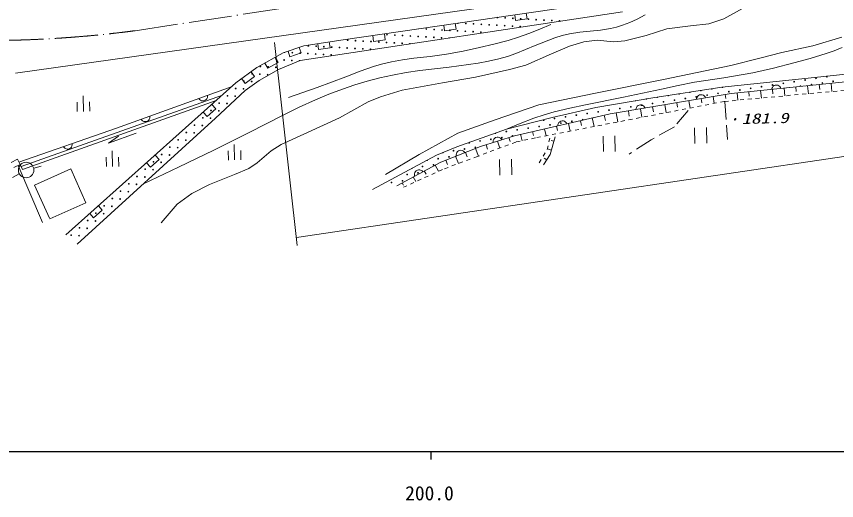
# Model space of a CAD drawing. Units: millimetres, scale not verified. Extents: x -48484 to 680000, y 20000 to 380000.
# Drawn here: x 214836 to 320088, y 198715 to 260810 of the extents above; entities that cross this region are included whole.
import ezdxf
from ezdxf.enums import TextEntityAlignment as Align

# ---------------------------------------------------------------- set-up
doc = ezdxf.new("R2010")
doc.units = ezdxf.units.MM
doc.header["$LTSCALE"] = 1000
for name, pattern in [('USER1', [1, 0.5, -0.5]), ('USER2', [3, 2.25, -0.75]), ('USER5', [7.000001, 5.508197, -0.688525, 0.114754, -0.688525])]:
    doc.linetypes.add(name, pattern=pattern)
for name, color, linetype, lineweight in [('M-TTL-BAND', 7, 'Continuous', 25), ('S-BGD', 1, 'Continuous', 13), ('S-BGD-HTXT', 6, 'Continuous', 13), ('S-BMK', 3, 'USER5', 13)]:
    doc.layers.add(name, color=color, linetype=linetype, lineweight=lineweight)
doc.styles.add('ＭＳ ゴシック', font='')
doc.styles.get('ＭＳ ゴシック').set_extended_font_data('MS Gothic')

# ---------------------------------------------------------------- blocks, each defined once
blk = doc.blocks.new('BUHIN178')
at = {"layer": 'S-BGD'}
blk.add_lwpolyline([(-351, 486), (-211, 528), (-74, 538), (100, 523), (235, 458), (352, 369), (461, 218), (509, 79), (528, -70), (489, -242), (437, -369), (351, -486)], dxfattribs=at)
blk = doc.blocks.new('BUHIN179')
at = {"layer": 'S-BGD'}
blk.add_lwpolyline([(-382, 463), (-245, 514), (-109, 533), (66, 529), (205, 473), (327, 391), (446, 247), (503, 112), (531, -36), (504, -210), (460, -340), (382, -463)], dxfattribs=at)
blk = doc.blocks.new('BUHIN185')
at = {"layer": 'S-BGD'}
blk.add_lwpolyline([(458, -387), (332, -462), (202, -505), (30, -532), (-118, -502), (-253, -443), (-395, -322), (-475, -199), (-529, -59), (-533, 117), (-513, 253), (-458, 387)], dxfattribs=at)
blk = doc.blocks.new('BUHIN248')
at = {"layer": 'S-BGD'}
blk.add_lwpolyline([(-712, 235), (-947, -477), (477, -947), (712, -235)], dxfattribs=at)
blk = doc.blocks.new('BUHIN253')
at = {"layer": 'S-BGD'}
blk.add_lwpolyline([(-465, 588), (-1053, 123), (-123, -1053), (465, -588)], dxfattribs=at)
blk = doc.blocks.new('BUHIN284')
at = {"layer": 'S-BGD'}
for p, q in [((456, 1177), (-1254, 140)), ((-458, -1173), (1252, -136))]:
    blk.add_line(p, q, dxfattribs=at)
blk = doc.blocks.new('BUHIN287')
at = {"layer": 'S-BGD'}
for p, q in [((-239, 790), (-1266, 168)), ((855, 518), (-855, -518)), ((590, -578), (-436, -1200))]:
    blk.add_line(p, q, dxfattribs=at)

msp = doc.modelspace()

# ---------------------------------------------------------------- linework, layer by layer
at = {"layer": 'M-TTL-BAND'}
for p, q in [((40000, 205000), (579000, 205000)), ((268000, 205000), (268000, 204000))]:
    msp.add_line(p, q, dxfattribs=at)
at = {"layer": 'S-BGD'}
for p, q in [((214713, 253516), (309614, 266878)), ((256759, 257793), (311394, 265782)), ((292625, 261392), (251266, 255158)), ((305623, 260491), (307992, 261806)), ((303675, 259839), (305623, 260491)), ((295647, 258352), (298287, 259237)), ((298287, 259237), (301326, 259615)), ((301326, 259615), (303675, 259839)), ((292915, 257683), (295647, 258352)), ((317035, 257029), (320758, 258131)), ((249081, 256121), (251729, 257047)), ((251729, 257047), (256759, 257793)), ((283491, 255999), (285824, 257008)), ((285824, 257008), (287642, 257570)), ((287642, 257570), (289382, 257782)), ((289382, 257782), (291479, 257565)), ((291479, 257565), (292915, 257683)), ((313052, 256178), (317035, 257029)), ((245699, 254250), (249081, 256121)), ((280209, 254577), (283491, 255999)), ((310258, 255437), (313052, 256178)), ((251266, 255158), (248481, 254011)), ((306532, 254505), (310258, 255437)), ((243015, 252278), (245699, 254250)), ((248481, 254011), (245974, 252598)), ((273761, 253000), (278128, 254009)), ((278128, 254009), (280209, 254577)), ((297886, 252702), (306532, 254505)), ((341217, 254450), (306573, 250915)), ((316439, 252888), (332763, 254638)), ((269504, 252299), (273761, 253000)), ((289153, 250982), (297886, 252702)), ((305362, 251734), (316439, 252888)), ((221160, 232785), (243015, 252278)), ((227698, 246495), (242518, 251825)), ((245974, 252598), (244189, 251291)), ((264337, 251360), (269504, 252299)), ((296510, 250386), (305362, 251734)), ((313351, 251606), (313451, 250624)), ((314857, 251760), (314918, 251162)), ((316363, 251914), (316467, 250902)), ((317870, 252067), (317933, 251452)), ((319376, 252221), (319482, 251180)), ((241275, 250726), (215428, 241560)), ((244189, 251291), (240368, 247765)), ((259966, 249871), (261565, 250515)), ((261565, 250515), (264337, 251360)), ((281864, 249464), (289153, 250982)), ((306573, 250915), (291043, 248309)), ((304243, 250524), (304388, 249659)), ((305796, 250784), (305882, 250272)), ((307326, 250991), (307420, 250068)), ((308832, 251145), (308889, 250582)), ((310338, 251299), (310435, 250346)), ((311845, 251453), (311904, 250872)), ((215602, 241192), (240475, 250013)), ((256305, 247787), (259966, 249871)), ((276285, 247556), (281864, 249464)), ((289208, 249119), (296510, 250386)), ((298031, 249481), (298202, 248467)), ((299584, 249742), (299683, 249156)), ((301137, 250003), (301295, 249063)), ((302690, 250263), (302781, 249722)), ((283588, 247840), (289208, 249119)), ((291820, 248439), (292015, 247275)), ((293373, 248700), (293486, 248024)), ((294925, 248960), (295108, 247871)), ((296478, 249221), (296584, 248590)), ((240368, 247765), (222619, 231615)), ((251742, 245728), (256305, 247787)), ((271469, 245835), (276285, 247556)), ((277739, 246363), (283588, 247840)), ((291043, 248309), (278765, 245513)), ((287206, 247435), (287348, 246811)), ((288741, 247785), (288990, 246692)), ((290276, 248134), (290432, 247448)), ((215162, 242101), (227698, 246495)), ((271368, 244103), (277739, 246363)), ((282602, 246387), (282804, 245500)), ((284137, 246736), (284265, 246173)), ((285671, 247086), (285897, 246096)), ((230208, 245856), (226669, 244540)), ((226669, 244540), (227925, 245467)), ((248807, 244401), (251742, 245728)), ((266505, 243089), (271469, 245835)), ((278765, 245513), (274379, 244120)), ((278034, 245281), (278190, 244789)), ((279532, 245688), (279719, 244868)), ((281067, 246037), (281181, 245534)), ((283987, 245359), (283322, 243115)), ((247516, 243588), (248807, 244401)), ((275110, 244352), (275294, 243772)), ((276572, 244816), (276855, 243924)), ((283821, 244798), (283469, 244902)), ((245719, 242024), (247516, 243588)), ((268736, 243033), (271368, 244103)), ((274379, 244120), (269291, 242128)), ((272471, 243373), (272694, 242803)), ((273743, 243871), (274122, 242902)), ((283488, 243676), (282974, 243828)), ((214965, 242490), (214184, 242093)), ((215309, 241811), (214965, 242490)), ((260518, 238609), (268736, 243033)), ((262218, 240528), (266505, 243089)), ((269291, 242128), (263642, 239084)), ((269927, 242377), (270142, 241828)), ((271199, 242875), (271564, 241942)), ((283322, 243115), (282459, 241759)), ((282890, 242437), (282579, 242635)), ((214528, 241415), (215309, 241811)), ((215066, 241688), (218200, 234362)), ((215309, 241811), (215602, 241192)), ((217053, 241347), (218023, 241589)), ((221818, 241251), (217171, 239164)), ((223764, 236917), (221818, 241251)), ((242830, 240523), (244645, 241303)), ((244645, 241303), (245719, 242024)), ((268585, 241747), (269016, 240948)), ((215204, 240627), (214326, 240149)), ((239632, 239234), (242830, 240523)), ((265760, 240226), (266088, 239618)), ((267173, 240987), (267400, 240564)), ((217171, 239164), (219065, 234946)), ((237346, 238095), (239632, 239234)), ((264348, 239465), (264514, 239158)), ((235457, 236747), (237346, 238095)), ((219124, 234834), (223764, 236917)), ((233416, 234349), (235457, 236747))]:
    msp.add_line(p, q, dxfattribs=at)
at = {"layer": 'S-BGD', "linetype": 'USER1'}
for p, q in [((326122, 251793), (305670, 249906)), ((305670, 249906), (281429, 245236)), ((281429, 245236), (278930, 244699)), ((282952, 243731), (283359, 245523)), ((278930, 244699), (273998, 242856)), ((281919, 242015), (282952, 243731)), ((273998, 242856), (269498, 241167)), ((269498, 241167), (264144, 238735))]:
    msp.add_line(p, q, dxfattribs=at)
at = {"layer": 'S-BGD', "linetype": 'USER2'}
for p, q in [((305736, 249837), (306106, 245030)), ((301033, 248756), (299295, 246668)), ((299295, 246668), (296299, 244998)), ((296299, 244998), (293485, 243155))]:
    msp.add_line(p, q, dxfattribs=at)
at = {"layer": 'S-BGD'}
for points in [[(231146, 239322), (235656, 241455), (240154, 243635), (244601, 245890), (249053, 248163), (251116, 249158), (253206, 250100), (254934, 250817), (256693, 251482), (258265, 252014), (259863, 252492), (261478, 252917), (263108, 253283), (264850, 253610), (266612, 253881), (270356, 254315), (274095, 254809), (275425, 255054), (276751, 255359), (277847, 255669), (278935, 256039), (281426, 257092), (283928, 258084), (284855, 258350), (285809, 258560), (287135, 258771), (288484, 258924), (289781, 259057), (291071, 259249), (291860, 259434), (292634, 259678), (293568, 260045), (294496, 260475), (295537, 261012)], [(249742, 250413), (253422, 251714), (257092, 253076), (258937, 253782), (260796, 254429), (261876, 254744), (262970, 255000), (264395, 255248), (265833, 255437), (267936, 255682), (270024, 255986), (272157, 256372), (274278, 256817), (276120, 257245), (277955, 257734), (279280, 258149), (280584, 258621), (282003, 259188), (283423, 259783)], [(249697, 256336), (249945, 255628), (251361, 256124), (251113, 256832)], [(253502, 257310), (253612, 256568), (255096, 256788), (254986, 257530)], [(277731, 246354), (279480, 247092), (281248, 247775), (282548, 248201), (283866, 248571), (285861, 249042), (287869, 249454), (292755, 250441), (297637, 251478), (299739, 251948), (301855, 252359), (305606, 252942), (309347, 253585), (311970, 254182), (314585, 254839), (316675, 255408), (318753, 256037), (319797, 256410), (320820, 256838)], [(246734, 254822), (247097, 254166), (248409, 254892), (248046, 255548)], [(243753, 252820), (244197, 252216), (245405, 253104), (244961, 253708)], [(284319, 246778), (284335, 246923), (284379, 247053), (284461, 247207), (284574, 247306), (284702, 247379), (284883, 247420), (285030, 247410), (285175, 247369), (285318, 247267), (285414, 247169), (285489, 247044)], [(276000, 244635), (276004, 244781), (276037, 244914), (276106, 245075), (276210, 245183), (276331, 245266), (276509, 245322), (276656, 245325), (276803, 245296), (276955, 245206), (277059, 245116), (277144, 244998)], [(221996, 244497), (221997, 244351), (221967, 244217), (221903, 244054), (221803, 243943), (221683, 243856), (221508, 243795), (221361, 243788), (221213, 243812), (221058, 243898), (220952, 243985), (220864, 244100)], [(271276, 242905), (271271, 243051), (271295, 243186), (271353, 243351), (271450, 243466), (271566, 243557), (271739, 243624), (271886, 243637), (272035, 243618), (272192, 243537), (272302, 243455), (272394, 243343)], [(265938, 240322), (265915, 240466), (265923, 240603), (265961, 240773), (266043, 240899), (266147, 241003), (266311, 241091), (266455, 241121), (266605, 241120), (266771, 241060), (266890, 240991), (266995, 240891)]]:
    msp.add_lwpolyline(points, dxfattribs=at)
for centre, radius in [((277546, 260615), 49.8), ((278544, 260558), 49.8), ((279543, 260501), 49.8), ((280541, 260444), 49.8), ((281540, 260387), 49.8), ((282538, 260330), 49.8), ((283536, 260273), 49.8), ((267448, 259189), 49.8), ((268447, 259132), 49.8), ((269445, 259075), 49.8), ((270443, 259018), 49.8), ((271442, 258961), 49.8), ((272440, 258904), 49.8), ((272497, 259902), 49.8), ((273496, 259845), 49.8), ((274494, 259788), 49.8), ((275492, 259731), 49.8), ((276491, 259674), 49.8), ((277489, 259617), 49.8), ((278487, 259560), 49.8), ((279486, 259503), 49.8), ((262399, 258476), 49.8), ((263398, 258419), 49.8), ((264396, 258362), 49.8), ((265395, 258305), 49.8), ((266393, 258247), 49.8), ((267391, 258190), 49.8), ((268390, 258133), 49.8), ((269388, 258076), 49.8), ((273439, 258847), 49.8), ((274437, 258790), 49.8), ((252302, 257049), 49.8), ((253300, 256992), 49.8), ((254298, 256935), 49.8), ((255297, 256878), 49.8), ((256295, 256821), 49.8), ((257294, 256764), 49.8), ((257351, 257762), 49.8), ((258349, 257705), 49.8), ((259347, 257648), 49.8), ((260346, 257591), 49.8), ((261344, 257534), 49.8), ((262342, 257477), 49.8), ((263341, 257420), 49.8), ((264339, 257363), 49.8), ((250248, 256165), 49.8), ((251246, 256108), 49.8), ((252245, 256051), 49.8), ((253243, 255994), 49.8), ((254241, 255937), 49.8), ((255240, 255880), 49.8), ((258292, 256707), 49.8), ((259290, 256650), 49.8), ((260289, 256593), 49.8), ((248194, 255280), 49.8), ((249192, 255223), 49.8), ((250191, 255166), 49.8), ((246140, 254396), 49.8), ((247139, 254339), 49.8), ((248137, 254282), 49.8), ((245085, 253455), 49.8), ((246083, 253398), 49.8), ((247082, 253341), 49.8), ((316048, 252651), 49.8), ((317446, 252866), 49.8), ((318844, 253080), 49.8), ((242974, 251572), 49.8), ((243973, 251515), 49.8), ((244030, 252513), 49.8), ((245028, 252456), 49.8), ((309058, 251580), 49.8), ((310456, 251795), 49.8), ((311854, 252009), 49.8), ((313252, 252223), 49.8), ((314650, 252437), 49.8), ((316854, 252060), 49.8), ((318252, 252274), 49.8), ((319650, 252488), 49.8), ((241919, 250631), 49.8), ((242917, 250574), 49.8), ((302069, 250510), 49.8), ((303467, 250724), 49.8), ((304865, 250938), 49.8), ((306262, 251152), 49.8), ((307660, 251366), 49.8), ((240863, 249689), 49.8), ((241862, 249632), 49.8), ((295079, 249439), 49.8), ((296477, 249653), 49.8), ((297875, 249867), 49.8), ((299273, 250081), 49.8), ((300671, 250295), 49.8), ((239808, 248748), 49.8), ((240806, 248691), 49.8), ((288090, 248368), 49.8), ((289488, 248582), 49.8), ((290886, 248796), 49.8), ((292283, 249010), 49.8), ((293681, 249224), 49.8), ((238753, 247807), 49.8), ((239751, 247750), 49.8), ((282498, 247511), 49.8), ((283896, 247725), 49.8), ((285294, 247939), 49.8), ((286100, 247348), 49.8), ((286692, 248154), 49.8), ((287498, 247562), 49.8), ((237697, 246865), 49.8), ((238696, 246808), 49.8), ((279110, 246277), 49.8), ((280508, 246491), 49.8), ((281906, 246705), 49.8), ((283304, 246919), 49.8), ((284702, 247133), 49.8), ((236642, 245924), 49.8), ((237640, 245867), 49.8), ((277121, 245256), 49.8), ((277713, 246062), 49.8), ((235586, 244983), 49.8), ((236585, 244925), 49.8), ((274325, 244828), 49.8), ((275723, 245042), 49.8), ((233476, 243100), 49.8), ((234531, 244041), 49.8), ((235529, 243984), 49.8), ((270937, 243594), 49.8), ((272335, 243808), 49.8), ((273733, 244022), 49.8), ((216083, 241105), 995), ((232420, 242158), 49.8), ((233419, 242101), 49.8), ((234474, 243043), 49.8), ((268948, 242573), 49.8), ((270345, 242788), 49.8), ((231365, 241217), 49.8), ((232363, 241160), 49.8), ((266958, 241553), 49.8), ((268356, 241767), 49.8), ((230309, 240276), 49.8), ((231308, 240219), 49.8), ((264968, 240533), 49.8), ((266366, 240747), 49.8), ((229254, 239334), 49.8), ((230252, 239277), 49.8), ((262978, 239513), 49.8), ((264376, 239727), 49.8), ((228199, 238393), 49.8), ((229197, 238336), 49.8), ((227143, 237452), 49.8), ((228142, 237395), 49.8), ((226088, 236510), 49.8), ((227086, 236453), 49.8), ((225032, 235569), 49.8), ((226031, 235512), 49.8), ((222922, 233686), 49.8), ((223920, 233629), 49.8), ((223977, 234628), 49.8), ((224975, 234571), 49.8), ((221866, 232745), 49.8), ((222865, 232688), 49.8)]:
    msp.add_circle(centre, radius, dxfattribs=at)
for centre, start, end in [((276548, 260672), 171.50065, 25.13771), ((284535, 260216), 309.29879, 247.84429), ((266450, 259246), 233.18109, 323.45727), ((271499, 259959), 200.32609, 356.31227), ((270386, 258019), 33.30044, 163.84265), ((265338, 257306), 336.53422, 220.60886), ((249250, 256222), 252.33119, 326.24279), ((251189, 255109), 41.52731, 183.24304), ((305456, 251744), 186.2675, 5.63445), ((314058, 251631), 76.92352, 114.72901), ((315456, 251845), 336.84826, 214.80426), ((298467, 250673), 176.39041, 20.92794), ((299865, 250887), 177.88992, 19.42843), ((301263, 251101), 179.38199, 17.93635), ((302661, 251316), 180.86775, 16.4506), ((304059, 251530), 182.34825, 14.9701), ((294273, 250031), 230.42897, 329.25583), ((295671, 250245), 194.96209, 4.72271), ((297069, 250459), 174.88232, 22.43603), ((288896, 247776), 72.29614, 133.36032), ((276315, 245848), 189.14149, 29.92789), ((278519, 245471), 334.20384, 241.02947), ((272927, 244614), 146.85434, 72.21504), ((269539, 243379), 224.20854, 0.03955), ((267550, 242359), 170.28941, 66.29718), ((265560, 241339), 224.81505, 11.77154)]:
    msp.add_arc(centre, 49.8, start, end, dxfattribs=at)
at = {"layer": 'S-BGD-HTXT'}
for p, q in [((250764, 232439), (427204, 258609)), ((247978, 257453), (250878, 231422))]:
    msp.add_line(p, q, dxfattribs=at)
at = {"layer": 'S-BMK'}
msp.add_line((230075, 258978), (268944, 264898), dxfattribs=at)
msp.add_arc((210662, 406797), 149088, 254.67798, 277.48206, dxfattribs=at)

# ---------------------------------------------------------------- block references
at = {"rotation": 60}
for name, p in [('BUHIN253', (279524, 261122)), ('BUHIN253', (270418, 259791)), ('BUHIN253', (261312, 258459)), ('BUHIN178', (312347, 251504)), ('BUHIN287', (223429, 249634)), ('BUHIN185', (238813, 250492)), ('BUHIN179', (302690, 250263)), ('BUHIN248', (239373, 249030)), ('BUHIN179', (294925, 248960)), ('BUHIN185', (231403, 247828)), ('BUHIN284', (302650, 245527)), ('BUHIN284', (290907, 244483)), ('BUHIN287', (242820, 243403)), ('BUHIN287', (227160, 242556)), ('BUHIN248', (232088, 242532)), ('BUHIN284', (277622, 241483)), ('BUHIN248', (224803, 236034))]:
    msp.add_blockref(name, p, dxfattribs=at)

# ---------------------------------------------------------------- texts
at = {"layer": 'M-TTL-BAND', "style": 'ＭＳ ゴシック'}
msp.add_text('200.0', height=1833, dxfattribs=at).set_placement((267844, 198195), align=Align.BOTTOM_CENTER)
at = {"layer": 'S-BGD', "style": 'ＭＳ ゴシック', "oblique": 15, "width": 1.35}
msp.add_text('181.9', height=1320, rotation=1.2, dxfattribs=at).set_placement((307914, 246618), align=Align.BOTTOM_LEFT)
at = {"layer": 'S-BGD', "style": 'ＭＳ ゴシック', "oblique": 15}
msp.add_text('・', height=1100, rotation=1.2, dxfattribs=at).set_placement((306191, 246683), align=Align.BOTTOM_LEFT)

doc.saveas('drawing.dxf')
